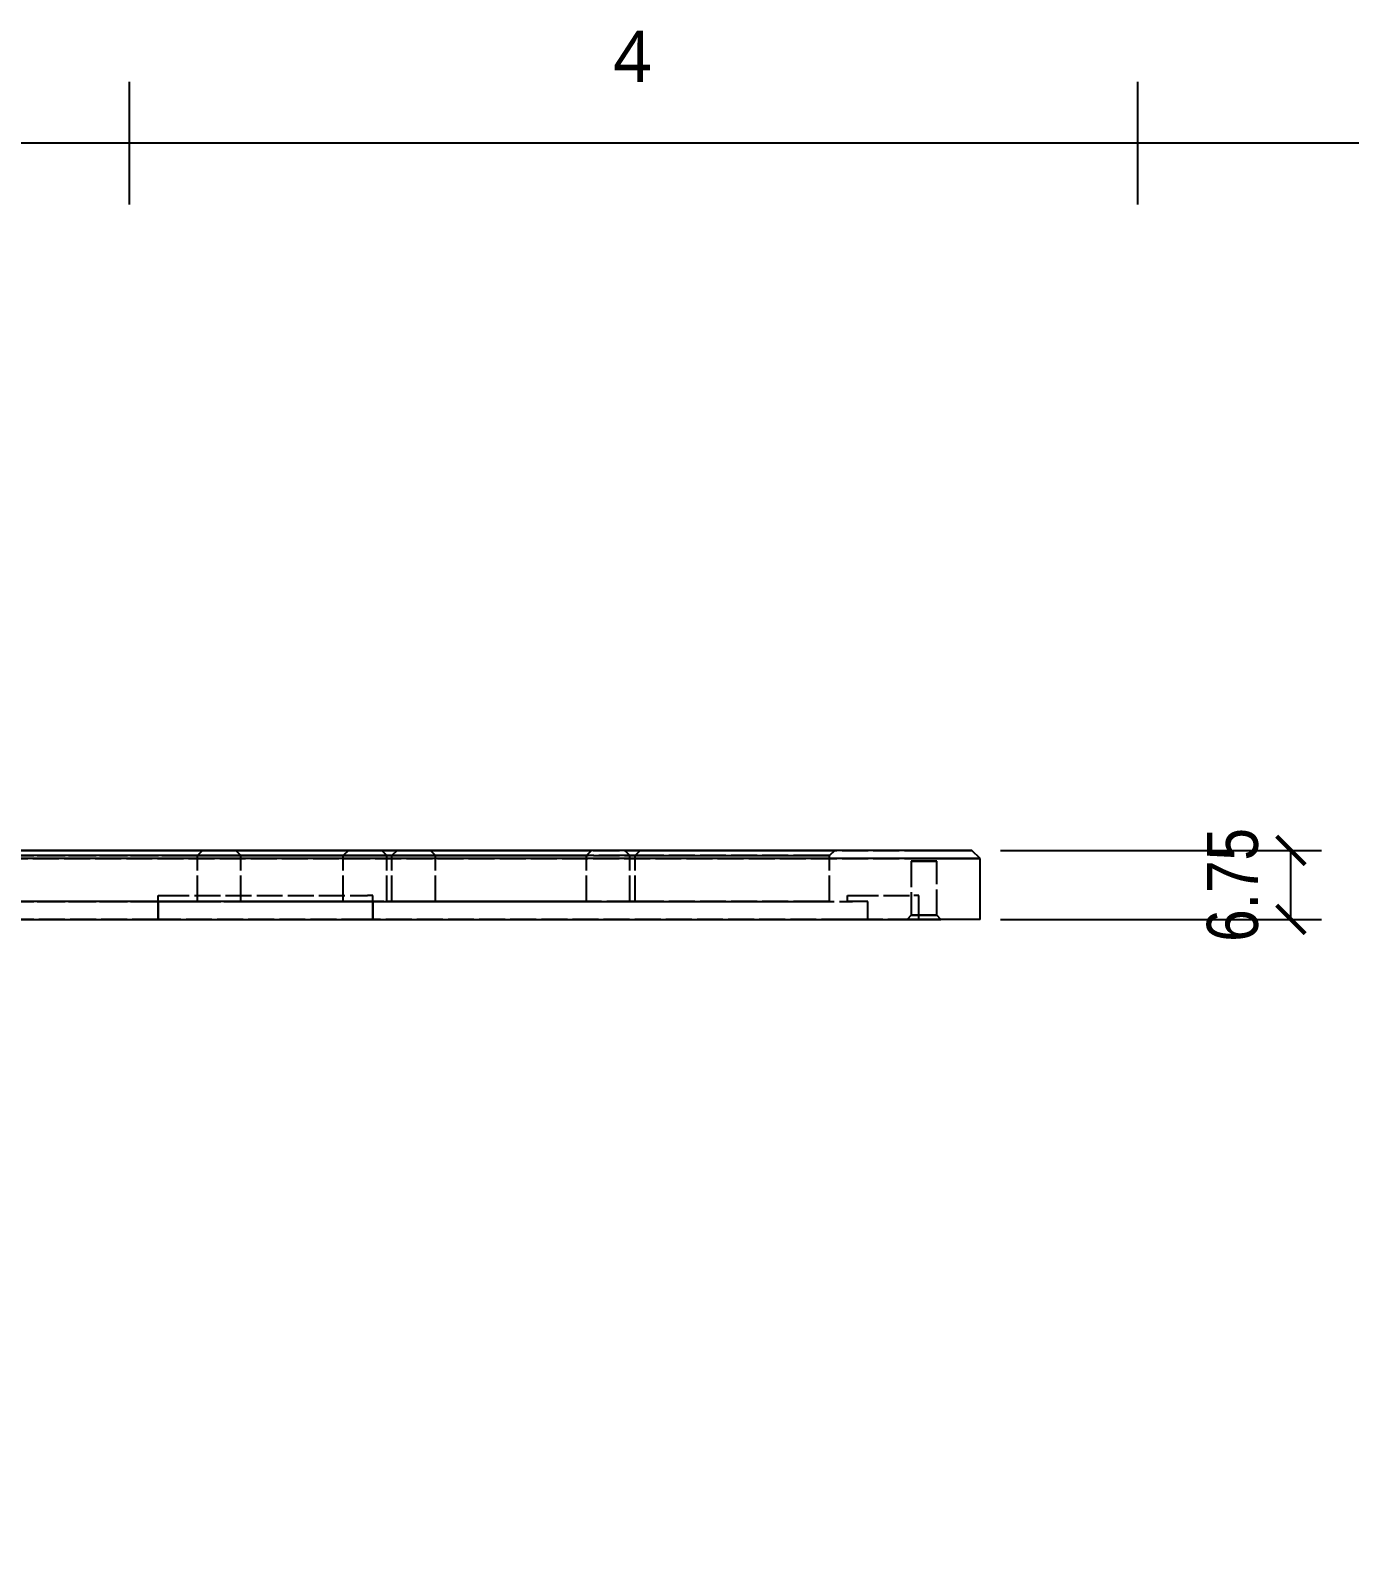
# Model space of a CAD drawing. Header units: millimetres. Extents: x 9 to 415, y 5 to 293.
# Drawn here: x 158.3 to 222.9, y 217.6 to 292.5 of the extents above; entities that cross this region are included whole.
import ezdxf

# ---------------------------------------------------------------- set-up
doc = ezdxf.new("R2010")
doc.units = ezdxf.units.MM
doc.linetypes.add('DASHED', pattern=[1.524, 1.27, -0.254])
for name, color, linetype in [('DIMENSIONS', 7, 'Continuous'), ('HIDDEN', 7, 'DASHED'), ('NOTES', 7, 'Continuous'), ('VISIBLE', 7, 'Continuous')]:
    doc.layers.add(name, color=color, linetype=linetype)
doc.styles.add('OpenSans', font='OpenSans-Regular.ttf')
doc.styles.add('OpenSansCondensed-Light', font='OpenSansCondensed-Light.ttf')
doc.dimstyles.new('EZDXF', dxfattribs={"dimtxt": 0.25, "dimasz": 0.175, "dimexe": 0.375, "dimexo": 0.125, "dimgap": 0.1, "dimtad": 1, "dimlfac": 100, "dimzin": 12, "dimdsep": 46, "dimtxsty": 'OpenSansCondensed-Light', "dimblk": 'ARCHTICK', "dimcen": 2.5, "dimazin": 3, "dimtfac": 0.5, "dimtmove": 2, "dimatfit": 3})

# ---------------------------------------------------------------- blocks, each defined once
blk = doc.blocks.new('_ARCHTICK')
at = {"color": 0, "linetype": 'BYBLOCK', "const_width": 0.15}
blk.add_lwpolyline([(-0.5, -0.5), (0.5, 0.5)], dxfattribs=at)

msp = doc.modelspace()

# ---------------------------------------------------------------- linework, layer by layer
at = {"layer": 'HIDDEN'}
for points in [[(38, 252.375), (201.78125, 252.375)], [(38, 251.975), (201.78125, 251.975)], [(185, 252.375), (42.875, 252.375)], [(42.875, 252.375), (165.95, 252.375)], [(185, 252.125), (42.875, 252.125)], [(42.875, 252.125), (165.95, 252.125)], [(173.09375, 252.375), (135.74375, 252.375)], [(135.74375, 252.375), (173.09375, 252.375)], [(173.09375, 252.125), (135.74375, 252.125)], [(135.74375, 252.125), (173.09375, 252.125)], [(165.95, 252.375), (166.03397, 252.375), (166.11689, 252.375), (166.19771, 252.375), (166.27541, 252.375), (166.34902, 252.375), (166.41762, 252.375), (166.48033, 252.375), (166.53637, 252.375), (166.58504, 252.375), (166.62573, 252.375), (166.65791, 252.375), (166.6812, 252.375), (166.69528, 252.375), (166.7, 252.375)], [(165.95, 252.125), (166.00598, 252.125), (166.06126, 252.125), (166.11514, 252.125), (166.16694, 252.125), (166.21602, 252.125), (166.26174, 252.125), (166.30355, 252.125), (166.34092, 252.125), (166.37336, 252.125), (166.40048, 252.125), (166.42194, 252.125), (166.43746, 252.125), (166.44686, 252.125), (166.45, 252.125)], [(166.7, 252.375), (166.45, 252.125)], [(166.7, 252.375), (166.45, 252.125)], [(166.45, 252.125), (166.45314, 252.125), (166.46254, 252.125), (166.47806, 252.125), (166.49952, 252.125), (166.52664, 252.125), (166.55908, 252.125), (166.59645, 252.125), (166.63826, 252.125), (166.68398, 252.125), (166.73306, 252.125), (166.78486, 252.125), (166.83874, 252.125), (166.89402, 252.125), (166.95, 252.125)], [(166.45, 249.875), (166.45, 252.125)], [(166.45, 249.875), (166.45, 252.125)], [(166.7, 252.375), (166.70157, 252.375), (166.70627, 252.375), (166.71403, 252.375), (166.72476, 252.375), (166.73832, 252.375), (166.75454, 252.375), (166.77322, 252.375), (166.79413, 252.375), (166.81699, 252.375), (166.84153, 252.375), (166.86743, 252.375), (166.89437, 252.375), (166.92201, 252.375), (166.95, 252.375)], [(166.95, 252.375), (175.475, 252.375)], [(166.95, 252.125), (175.475, 252.125)], [(168.33125, 252.375), (168.33597, 252.375), (168.35005, 252.375), (168.37334, 252.375), (168.40552, 252.375), (168.44621, 252.375), (168.49488, 252.375), (168.55092, 252.375), (168.61363, 252.375), (168.68223, 252.375), (168.75584, 252.375), (168.83354, 252.375), (168.91436, 252.375), (168.99728, 252.375), (169.08125, 252.375)], [(169.08125, 252.375), (168.99728, 252.375), (168.91436, 252.375), (168.83354, 252.375), (168.75584, 252.375), (168.68223, 252.375), (168.61363, 252.375), (168.55092, 252.375), (168.49488, 252.375), (168.44621, 252.375), (168.40552, 252.375), (168.37334, 252.375), (168.35005, 252.375), (168.33597, 252.375), (168.33125, 252.375)], [(168.33125, 252.375), (168.58125, 252.125)], [(168.33125, 252.375), (168.58125, 252.125)], [(168.58125, 252.125), (168.58439, 252.125), (168.59379, 252.125), (168.60931, 252.125), (168.63077, 252.125), (168.65789, 252.125), (168.69033, 252.125), (168.7277, 252.125), (168.76951, 252.125), (168.81523, 252.125), (168.86431, 252.125), (168.91611, 252.125), (168.96999, 252.125), (169.02527, 252.125), (169.08125, 252.125)], [(169.08125, 252.125), (169.02527, 252.125), (168.96999, 252.125), (168.91611, 252.125), (168.86431, 252.125), (168.81523, 252.125), (168.76951, 252.125), (168.7277, 252.125), (168.69033, 252.125), (168.65789, 252.125), (168.63077, 252.125), (168.60931, 252.125), (168.59379, 252.125), (168.58439, 252.125), (168.58125, 252.125)], [(168.58125, 249.875), (168.58125, 252.125)], [(168.58125, 249.875), (168.58125, 252.125)], [(169.08125, 252.375), (196.90625, 252.375)], [(177.60625, 252.375), (169.08125, 252.375)], [(169.08125, 252.125), (196.90625, 252.125)], [(177.60625, 252.125), (169.08125, 252.125)], [(173.84375, 252.375), (173.83903, 252.375), (173.82495, 252.375), (173.80166, 252.375), (173.76948, 252.375), (173.72879, 252.375), (173.68012, 252.375), (173.62408, 252.375), (173.56137, 252.375), (173.49277, 252.375), (173.41916, 252.375), (173.34146, 252.375), (173.26064, 252.375), (173.17772, 252.375), (173.09375, 252.375)], [(173.09375, 252.375), (173.17772, 252.375), (173.26064, 252.375), (173.34146, 252.375), (173.41916, 252.375), (173.49277, 252.375), (173.56137, 252.375), (173.62408, 252.375), (173.68012, 252.375), (173.72879, 252.375), (173.76948, 252.375), (173.80166, 252.375), (173.82495, 252.375), (173.83903, 252.375), (173.84375, 252.375)], [(173.59375, 252.125), (173.59061, 252.125), (173.58121, 252.125), (173.56569, 252.125), (173.54423, 252.125), (173.51711, 252.125), (173.48467, 252.125), (173.4473, 252.125), (173.40549, 252.125), (173.35977, 252.125), (173.31069, 252.125), (173.25889, 252.125), (173.20501, 252.125), (173.14973, 252.125), (173.09375, 252.125)], [(173.09375, 252.125), (173.14973, 252.125), (173.20501, 252.125), (173.25889, 252.125), (173.31069, 252.125), (173.35977, 252.125), (173.40549, 252.125), (173.4473, 252.125), (173.48467, 252.125), (173.51711, 252.125), (173.54423, 252.125), (173.56569, 252.125), (173.58121, 252.125), (173.59061, 252.125), (173.59375, 252.125)], [(173.84375, 252.375), (173.59375, 252.125)], [(173.84375, 252.375), (173.59375, 252.125)], [(173.59375, 249.875), (173.59375, 252.125)], [(173.59375, 249.875), (173.59375, 252.125)], [(175.475, 252.375), (175.55897, 252.375), (175.64189, 252.375), (175.72271, 252.375), (175.80041, 252.375), (175.87402, 252.375), (175.94262, 252.375), (176.00533, 252.375), (176.06137, 252.375), (176.11004, 252.375), (176.15073, 252.375), (176.18291, 252.375), (176.2062, 252.375), (176.22028, 252.375), (176.225, 252.375)], [(175.475, 252.375), (175.47972, 252.375), (175.4938, 252.375), (175.51709, 252.375), (175.54927, 252.375), (175.58996, 252.375), (175.63863, 252.375), (175.69467, 252.375), (175.75738, 252.375), (175.82598, 252.375), (175.89959, 252.375), (175.97729, 252.375), (176.05811, 252.375), (176.14103, 252.375), (176.225, 252.375)], [(176.225, 252.375), (176.14103, 252.375), (176.05811, 252.375), (175.97729, 252.375), (175.89959, 252.375), (175.82598, 252.375), (175.75738, 252.375), (175.69467, 252.375), (175.63863, 252.375), (175.58996, 252.375), (175.54927, 252.375), (175.51709, 252.375), (175.4938, 252.375), (175.47972, 252.375), (175.475, 252.375)], [(175.475, 252.375), (175.725, 252.125)], [(175.475, 252.375), (175.725, 252.125)], [(175.475, 252.125), (175.53098, 252.125), (175.58626, 252.125), (175.64014, 252.125), (175.69194, 252.125), (175.74102, 252.125), (175.78674, 252.125), (175.82855, 252.125), (175.86592, 252.125), (175.89836, 252.125), (175.92548, 252.125), (175.94694, 252.125), (175.96246, 252.125), (175.97186, 252.125), (175.975, 252.125)], [(175.725, 252.125), (175.72814, 252.125), (175.73754, 252.125), (175.75306, 252.125), (175.77452, 252.125), (175.80164, 252.125), (175.83408, 252.125), (175.87145, 252.125), (175.91326, 252.125), (175.95898, 252.125), (176.00806, 252.125), (176.05986, 252.125), (176.11374, 252.125), (176.16902, 252.125), (176.225, 252.125)], [(176.225, 252.125), (176.16902, 252.125), (176.11374, 252.125), (176.05986, 252.125), (176.00806, 252.125), (175.95898, 252.125), (175.91326, 252.125), (175.87145, 252.125), (175.83408, 252.125), (175.80164, 252.125), (175.77452, 252.125), (175.75306, 252.125), (175.73754, 252.125), (175.72814, 252.125), (175.725, 252.125)], [(175.725, 249.875), (175.725, 252.125)], [(175.725, 249.875), (175.725, 252.125)], [(176.225, 252.375), (175.975, 252.125)], [(176.225, 252.375), (175.975, 252.125)], [(175.975, 252.125), (175.97814, 252.125), (175.98754, 252.125), (176.00306, 252.125), (176.02452, 252.125), (176.05164, 252.125), (176.08408, 252.125), (176.12145, 252.125), (176.16326, 252.125), (176.20898, 252.125), (176.25806, 252.125), (176.30986, 252.125), (176.36374, 252.125), (176.41902, 252.125), (176.475, 252.125)], [(175.975, 249.875), (175.975, 252.125)], [(175.975, 249.875), (175.975, 252.125)], [(176.225, 252.375), (176.22657, 252.375), (176.23127, 252.375), (176.23903, 252.375), (176.24976, 252.375), (176.26332, 252.375), (176.27954, 252.375), (176.29822, 252.375), (176.31913, 252.375), (176.34199, 252.375), (176.36653, 252.375), (176.39243, 252.375), (176.41937, 252.375), (176.44701, 252.375), (176.475, 252.375)], [(176.225, 252.375), (185, 252.375)], [(185, 252.375), (176.225, 252.375)], [(176.225, 252.125), (185, 252.125)], [(185, 252.125), (176.225, 252.125)], [(176.475, 252.375), (185, 252.375)], [(176.475, 252.125), (185, 252.125)], [(177.85625, 252.375), (177.85468, 252.375), (177.84998, 252.375), (177.84222, 252.375), (177.83149, 252.375), (177.81793, 252.375), (177.80171, 252.375), (177.78303, 252.375), (177.76212, 252.375), (177.73926, 252.375), (177.71472, 252.375), (177.68882, 252.375), (177.66188, 252.375), (177.63424, 252.375), (177.60625, 252.375)], [(178.10625, 252.125), (178.10311, 252.125), (178.09371, 252.125), (178.07819, 252.125), (178.05673, 252.125), (178.02961, 252.125), (177.99717, 252.125), (177.9598, 252.125), (177.91799, 252.125), (177.87227, 252.125), (177.82319, 252.125), (177.77139, 252.125), (177.71751, 252.125), (177.66223, 252.125), (177.60625, 252.125)], [(178.60625, 252.375), (178.52228, 252.375), (178.43936, 252.375), (178.35854, 252.375), (178.28084, 252.375), (178.20723, 252.375), (178.13863, 252.375), (178.07592, 252.375), (178.01988, 252.375), (177.97121, 252.375), (177.93052, 252.375), (177.89834, 252.375), (177.87505, 252.375), (177.86097, 252.375), (177.85625, 252.375)], [(177.85625, 252.375), (178.10625, 252.125)], [(177.85625, 252.375), (178.10625, 252.125)], [(178.60625, 252.125), (178.55027, 252.125), (178.49499, 252.125), (178.44111, 252.125), (178.38931, 252.125), (178.34023, 252.125), (178.29451, 252.125), (178.2527, 252.125), (178.21533, 252.125), (178.18289, 252.125), (178.15577, 252.125), (178.13431, 252.125), (178.11879, 252.125), (178.10939, 252.125), (178.10625, 252.125)], [(178.10625, 249.875), (178.10625, 252.125)], [(178.10625, 249.875), (178.10625, 252.125)], [(187.38125, 252.375), (178.60625, 252.375)], [(187.38125, 252.125), (178.60625, 252.125)], [(185.75, 252.375), (185.74528, 252.375), (185.7312, 252.375), (185.70791, 252.375), (185.67573, 252.375), (185.63504, 252.375), (185.58637, 252.375), (185.53033, 252.375), (185.46762, 252.375), (185.39902, 252.375), (185.32541, 252.375), (185.24771, 252.375), (185.16689, 252.375), (185.08397, 252.375), (185, 252.375)], [(185, 252.375), (185.08397, 252.375), (185.16689, 252.375), (185.24771, 252.375), (185.32541, 252.375), (185.39902, 252.375), (185.46762, 252.375), (185.53033, 252.375), (185.58637, 252.375), (185.63504, 252.375), (185.67573, 252.375), (185.70791, 252.375), (185.7312, 252.375), (185.74528, 252.375), (185.75, 252.375)], [(185, 252.375), (185.08397, 252.375), (185.16689, 252.375), (185.24771, 252.375), (185.32541, 252.375), (185.39902, 252.375), (185.46762, 252.375), (185.53033, 252.375), (185.58637, 252.375), (185.63504, 252.375), (185.67573, 252.375), (185.70791, 252.375), (185.7312, 252.375), (185.74528, 252.375), (185.75, 252.375)], [(185.75, 252.375), (185.74528, 252.375), (185.7312, 252.375), (185.70791, 252.375), (185.67573, 252.375), (185.63504, 252.375), (185.58637, 252.375), (185.53033, 252.375), (185.46762, 252.375), (185.39902, 252.375), (185.32541, 252.375), (185.24771, 252.375), (185.16689, 252.375), (185.08397, 252.375), (185, 252.375)], [(185.5, 252.125), (185.49686, 252.125), (185.48746, 252.125), (185.47194, 252.125), (185.45048, 252.125), (185.42336, 252.125), (185.39092, 252.125), (185.35355, 252.125), (185.31174, 252.125), (185.26602, 252.125), (185.21694, 252.125), (185.16514, 252.125), (185.11126, 252.125), (185.05598, 252.125), (185, 252.125)], [(185, 252.125), (185.05598, 252.125), (185.11126, 252.125), (185.16514, 252.125), (185.21694, 252.125), (185.26602, 252.125), (185.31174, 252.125), (185.35355, 252.125), (185.39092, 252.125), (185.42336, 252.125), (185.45048, 252.125), (185.47194, 252.125), (185.48746, 252.125), (185.49686, 252.125), (185.5, 252.125)], [(185, 252.125), (185.05598, 252.125), (185.11126, 252.125), (185.16514, 252.125), (185.21694, 252.125), (185.26602, 252.125), (185.31174, 252.125), (185.35355, 252.125), (185.39092, 252.125), (185.42336, 252.125), (185.45048, 252.125), (185.47194, 252.125), (185.48746, 252.125), (185.49686, 252.125), (185.5, 252.125)], [(185.5, 252.125), (185.49686, 252.125), (185.48746, 252.125), (185.47194, 252.125), (185.45048, 252.125), (185.42336, 252.125), (185.39092, 252.125), (185.35355, 252.125), (185.31174, 252.125), (185.26602, 252.125), (185.21694, 252.125), (185.16514, 252.125), (185.11126, 252.125), (185.05598, 252.125), (185, 252.125)], [(185.75, 252.375), (185.5, 252.125)], [(185.75, 252.375), (185.5, 252.125)], [(185.75, 252.375), (185.5, 252.125)], [(185.75, 252.375), (185.5, 252.125)], [(185.5, 249.875), (185.5, 252.125)], [(185.5, 249.875), (185.5, 252.125)], [(185.5, 249.875), (185.5, 252.125)], [(185.5, 249.875), (185.5, 252.125)], [(188.13125, 252.375), (188.12653, 252.375), (188.11245, 252.375), (188.08916, 252.375), (188.05698, 252.375), (188.01629, 252.375), (187.96762, 252.375), (187.91158, 252.375), (187.84887, 252.375), (187.78027, 252.375), (187.70666, 252.375), (187.62896, 252.375), (187.54814, 252.375), (187.46522, 252.375), (187.38125, 252.375)], [(188.13125, 252.375), (188.04728, 252.375), (187.96436, 252.375), (187.88354, 252.375), (187.80584, 252.375), (187.73223, 252.375), (187.66363, 252.375), (187.60092, 252.375), (187.54488, 252.375), (187.49621, 252.375), (187.45552, 252.375), (187.42334, 252.375), (187.40005, 252.375), (187.38597, 252.375), (187.38125, 252.375)], [(187.38125, 252.375), (187.38597, 252.375), (187.40005, 252.375), (187.42334, 252.375), (187.45552, 252.375), (187.49621, 252.375), (187.54488, 252.375), (187.60092, 252.375), (187.66363, 252.375), (187.73223, 252.375), (187.80584, 252.375), (187.88354, 252.375), (187.96436, 252.375), (188.04728, 252.375), (188.13125, 252.375)], [(187.38125, 252.375), (187.38597, 252.375), (187.40005, 252.375), (187.42334, 252.375), (187.45552, 252.375), (187.49621, 252.375), (187.54488, 252.375), (187.60092, 252.375), (187.66363, 252.375), (187.73223, 252.375), (187.80584, 252.375), (187.88354, 252.375), (187.96436, 252.375), (188.04728, 252.375), (188.13125, 252.375)], [(188.13125, 252.375), (188.04728, 252.375), (187.96436, 252.375), (187.88354, 252.375), (187.80584, 252.375), (187.73223, 252.375), (187.66363, 252.375), (187.60092, 252.375), (187.54488, 252.375), (187.49621, 252.375), (187.45552, 252.375), (187.42334, 252.375), (187.40005, 252.375), (187.38597, 252.375), (187.38125, 252.375)], [(187.38125, 252.375), (187.63125, 252.125)], [(187.38125, 252.375), (187.63125, 252.125)], [(187.38125, 252.375), (187.63125, 252.125)], [(187.38125, 252.375), (187.63125, 252.125)], [(187.88125, 252.125), (187.87811, 252.125), (187.86871, 252.125), (187.85319, 252.125), (187.83173, 252.125), (187.80461, 252.125), (187.77217, 252.125), (187.7348, 252.125), (187.69299, 252.125), (187.64727, 252.125), (187.59819, 252.125), (187.54639, 252.125), (187.49251, 252.125), (187.43723, 252.125), (187.38125, 252.125)], [(188.13125, 252.125), (188.07527, 252.125), (188.01999, 252.125), (187.96611, 252.125), (187.91431, 252.125), (187.86523, 252.125), (187.81951, 252.125), (187.7777, 252.125), (187.74033, 252.125), (187.70789, 252.125), (187.68077, 252.125), (187.65931, 252.125), (187.64379, 252.125), (187.63439, 252.125), (187.63125, 252.125)], [(187.63125, 252.125), (187.63439, 252.125), (187.64379, 252.125), (187.65931, 252.125), (187.68077, 252.125), (187.70789, 252.125), (187.74033, 252.125), (187.7777, 252.125), (187.81951, 252.125), (187.86523, 252.125), (187.91431, 252.125), (187.96611, 252.125), (188.01999, 252.125), (188.07527, 252.125), (188.13125, 252.125)], [(187.63125, 252.125), (187.63439, 252.125), (187.64379, 252.125), (187.65931, 252.125), (187.68077, 252.125), (187.70789, 252.125), (187.74033, 252.125), (187.7777, 252.125), (187.81951, 252.125), (187.86523, 252.125), (187.91431, 252.125), (187.96611, 252.125), (188.01999, 252.125), (188.07527, 252.125), (188.13125, 252.125)], [(188.13125, 252.125), (188.07527, 252.125), (188.01999, 252.125), (187.96611, 252.125), (187.91431, 252.125), (187.86523, 252.125), (187.81951, 252.125), (187.7777, 252.125), (187.74033, 252.125), (187.70789, 252.125), (187.68077, 252.125), (187.65931, 252.125), (187.64379, 252.125), (187.63439, 252.125), (187.63125, 252.125)], [(187.63125, 249.875), (187.63125, 252.125)], [(187.63125, 249.875), (187.63125, 252.125)], [(187.63125, 249.875), (187.63125, 252.125)], [(187.63125, 249.875), (187.63125, 252.125)], [(188.13125, 252.375), (187.88125, 252.125)], [(188.13125, 252.375), (187.88125, 252.125)], [(188.38125, 252.125), (188.32527, 252.125), (188.26999, 252.125), (188.21611, 252.125), (188.16431, 252.125), (188.11523, 252.125), (188.06951, 252.125), (188.0277, 252.125), (187.99033, 252.125), (187.95789, 252.125), (187.93077, 252.125), (187.90931, 252.125), (187.89379, 252.125), (187.88439, 252.125), (187.88125, 252.125)], [(187.88125, 249.875), (187.88125, 252.125)], [(187.88125, 249.875), (187.88125, 252.125)], [(188.38125, 252.375), (188.35326, 252.375), (188.32562, 252.375), (188.29868, 252.375), (188.27278, 252.375), (188.24824, 252.375), (188.22538, 252.375), (188.20447, 252.375), (188.18579, 252.375), (188.16957, 252.375), (188.15601, 252.375), (188.14528, 252.375), (188.13752, 252.375), (188.13282, 252.375), (188.13125, 252.375)], [(196.90625, 252.375), (188.13125, 252.375)], [(188.13125, 252.375), (196.90625, 252.375)], [(188.13125, 252.375), (196.90625, 252.375)], [(196.90625, 252.375), (188.13125, 252.375)], [(196.90625, 252.125), (188.13125, 252.125)], [(188.13125, 252.125), (196.90625, 252.125)], [(188.13125, 252.125), (196.90625, 252.125)], [(196.90625, 252.125), (188.13125, 252.125)], [(196.90625, 252.375), (188.38125, 252.375)], [(196.90625, 252.125), (188.38125, 252.125)], [(197.65625, 252.375), (197.65153, 252.375), (197.63745, 252.375), (197.61416, 252.375), (197.58198, 252.375), (197.54129, 252.375), (197.49262, 252.375), (197.43658, 252.375), (197.37387, 252.375), (197.30527, 252.375), (197.23166, 252.375), (197.15396, 252.375), (197.07314, 252.375), (196.99022, 252.375), (196.90625, 252.375)], [(196.90625, 252.375), (196.99022, 252.375), (197.07314, 252.375), (197.15396, 252.375), (197.23166, 252.375), (197.30527, 252.375), (197.37387, 252.375), (197.43658, 252.375), (197.49262, 252.375), (197.54129, 252.375), (197.58198, 252.375), (197.61416, 252.375), (197.63745, 252.375), (197.65153, 252.375), (197.65625, 252.375)], [(197.65625, 252.375), (197.65153, 252.375), (197.63745, 252.375), (197.61416, 252.375), (197.58198, 252.375), (197.54129, 252.375), (197.49262, 252.375), (197.43658, 252.375), (197.37387, 252.375), (197.30527, 252.375), (197.23166, 252.375), (197.15396, 252.375), (197.07314, 252.375), (196.99022, 252.375), (196.90625, 252.375)], [(196.90625, 252.375), (196.99022, 252.375), (197.07314, 252.375), (197.15396, 252.375), (197.23166, 252.375), (197.30527, 252.375), (197.37387, 252.375), (197.43658, 252.375), (197.49262, 252.375), (197.54129, 252.375), (197.58198, 252.375), (197.61416, 252.375), (197.63745, 252.375), (197.65153, 252.375), (197.65625, 252.375)], [(196.90625, 252.375), (196.99022, 252.375), (197.07314, 252.375), (197.15396, 252.375), (197.23166, 252.375), (197.30527, 252.375), (197.37387, 252.375), (197.43658, 252.375), (197.49262, 252.375), (197.54129, 252.375), (197.58198, 252.375), (197.61416, 252.375), (197.63745, 252.375), (197.65153, 252.375), (197.65625, 252.375)], [(197.65625, 252.375), (197.65153, 252.375), (197.63745, 252.375), (197.61416, 252.375), (197.58198, 252.375), (197.54129, 252.375), (197.49262, 252.375), (197.43658, 252.375), (197.37387, 252.375), (197.30527, 252.375), (197.23166, 252.375), (197.15396, 252.375), (197.07314, 252.375), (196.99022, 252.375), (196.90625, 252.375)], [(196.90625, 252.125), (196.96223, 252.125), (197.01751, 252.125), (197.07139, 252.125), (197.12319, 252.125), (197.17227, 252.125), (197.21799, 252.125), (197.2598, 252.125), (197.29717, 252.125), (197.32961, 252.125), (197.35673, 252.125), (197.37819, 252.125), (197.39371, 252.125), (197.40311, 252.125), (197.40625, 252.125)], [(197.40625, 252.125), (197.40311, 252.125), (197.39371, 252.125), (197.37819, 252.125), (197.35673, 252.125), (197.32961, 252.125), (197.29717, 252.125), (197.2598, 252.125), (197.21799, 252.125), (197.17227, 252.125), (197.12319, 252.125), (197.07139, 252.125), (197.01751, 252.125), (196.96223, 252.125), (196.90625, 252.125)], [(197.40625, 252.125), (197.40311, 252.125), (197.39371, 252.125), (197.37819, 252.125), (197.35673, 252.125), (197.32961, 252.125), (197.29717, 252.125), (197.2598, 252.125), (197.21799, 252.125), (197.17227, 252.125), (197.12319, 252.125), (197.07139, 252.125), (197.01751, 252.125), (196.96223, 252.125), (196.90625, 252.125)], [(196.90625, 252.125), (196.96223, 252.125), (197.01751, 252.125), (197.07139, 252.125), (197.12319, 252.125), (197.17227, 252.125), (197.21799, 252.125), (197.2598, 252.125), (197.29717, 252.125), (197.32961, 252.125), (197.35673, 252.125), (197.37819, 252.125), (197.39371, 252.125), (197.40311, 252.125), (197.40625, 252.125)], [(196.90625, 252.125), (196.96223, 252.125), (197.01751, 252.125), (197.07139, 252.125), (197.12319, 252.125), (197.17227, 252.125), (197.21799, 252.125), (197.2598, 252.125), (197.29717, 252.125), (197.32961, 252.125), (197.35673, 252.125), (197.37819, 252.125), (197.39371, 252.125), (197.40311, 252.125), (197.40625, 252.125)], [(197.40625, 252.125), (197.40311, 252.125), (197.39371, 252.125), (197.37819, 252.125), (197.35673, 252.125), (197.32961, 252.125), (197.29717, 252.125), (197.2598, 252.125), (197.21799, 252.125), (197.17227, 252.125), (197.12319, 252.125), (197.07139, 252.125), (197.01751, 252.125), (196.96223, 252.125), (196.90625, 252.125)], [(197.65625, 252.375), (197.40625, 252.125)], [(197.65625, 252.375), (197.40625, 252.125)], [(197.65625, 252.375), (197.40625, 252.125)], [(197.65625, 252.375), (197.40625, 252.125)], [(197.65625, 252.375), (197.40625, 252.125)], [(197.65625, 252.375), (197.40625, 252.125)], [(197.40625, 249.875), (197.40625, 252.125)], [(197.40625, 249.875), (197.40625, 252.125)], [(197.40625, 249.875), (197.40625, 252.125)], [(197.40625, 249.875), (197.40625, 252.125)], [(197.40625, 249.875), (197.40625, 252.125)], [(197.40625, 249.875), (197.40625, 252.125)], [(202.65625, 251.85), (202.64058, 251.85), (202.59436, 251.85), (202.51989, 251.85), (202.42093, 251.85), (202.30243, 251.85), (202.17033, 251.85), (202.03125, 251.85), (201.89217, 251.85), (201.76007, 251.85), (201.64157, 251.85), (201.54261, 251.85), (201.46814, 251.85), (201.42192, 251.85), (201.40625, 251.85)], [(201.40625, 251.85), (201.42192, 251.85), (201.46814, 251.85), (201.54261, 251.85), (201.64157, 251.85), (201.76007, 251.85), (201.89217, 251.85), (202.03125, 251.85), (202.17033, 251.85), (202.30243, 251.85), (202.42093, 251.85), (202.51989, 251.85), (202.59436, 251.85), (202.64058, 251.85), (202.65625, 251.85)], [(202.65625, 251.85), (202.64058, 251.85), (202.59436, 251.85), (202.51989, 251.85), (202.42093, 251.85), (202.30243, 251.85), (202.17033, 251.85), (202.03125, 251.85), (201.89217, 251.85), (201.76007, 251.85), (201.64157, 251.85), (201.54261, 251.85), (201.46814, 251.85), (201.42192, 251.85), (201.40625, 251.85)], [(201.40625, 251.85), (201.42192, 251.85), (201.46814, 251.85), (201.54261, 251.85), (201.64157, 251.85), (201.76007, 251.85), (201.89217, 251.85), (202.03125, 251.85), (202.17033, 251.85), (202.30243, 251.85), (202.42093, 251.85), (202.51989, 251.85), (202.59436, 251.85), (202.64058, 251.85), (202.65625, 251.85)], [(201.40625, 251.85), (201.40625, 249.2)], [(201.40625, 251.85), (201.40625, 249.2)], [(201.78125, 252.375), (202.07236, 252.375), (202.3598, 252.375), (202.63998, 252.375), (202.90935, 252.375), (203.16453, 252.375), (203.40232, 252.375), (203.61973, 252.375), (203.81401, 252.375), (203.98273, 252.375), (204.12377, 252.375), (204.23535, 252.375), (204.31606, 252.375), (204.3649, 252.375), (204.38125, 252.375)], [(201.78125, 251.975), (202.11714, 251.975), (202.44881, 251.975), (202.77209, 251.975), (203.0829, 251.975), (203.37735, 251.975), (203.65172, 251.975), (203.90257, 251.975), (204.12674, 251.975), (204.32142, 251.975), (204.48416, 251.975), (204.6129, 251.975), (204.70603, 251.975), (204.76239, 251.975), (204.78125, 251.975)], [(202.65625, 249.2), (202.65625, 251.85)], [(202.65625, 249.2), (202.65625, 251.85)], [(204.78125, 249), (204.78125, 251.975)], [(42.875, 249.875), (185, 249.875)], [(165.95, 249.875), (42.875, 249.875)], [(125.14062, 249.875), (164.53125, 249.875)], [(125.14062, 249.875), (164.53125, 249.875)], [(135.74375, 249.875), (173.09375, 249.875)], [(173.09375, 249.875), (135.74375, 249.875)], [(164.53125, 249.875), (164.53125, 250.175)], [(164.53125, 249), (164.53125, 250.175)], [(164.53125, 250.175), (164.53282, 250.175), (164.53752, 250.175), (164.54528, 250.175), (164.55601, 250.175), (164.56957, 250.175), (164.58579, 250.175), (164.60447, 250.175), (164.62538, 250.175), (164.64824, 250.175), (164.67278, 250.175), (164.69868, 250.175), (164.72562, 250.175), (164.75326, 250.175), (164.78125, 250.175)], [(164.53125, 250.175), (164.53282, 250.175), (164.53752, 250.175), (164.54528, 250.175), (164.55601, 250.175), (164.56957, 250.175), (164.58579, 250.175), (164.60447, 250.175), (164.62538, 250.175), (164.64824, 250.175), (164.67278, 250.175), (164.69868, 250.175), (164.72562, 250.175), (164.75326, 250.175), (164.78125, 250.175)], [(164.53125, 249.875), (164.53125, 250.175)], [(164.53125, 249), (164.53125, 250.175)], [(164.53125, 250.175), (164.53282, 250.175), (164.53752, 250.175), (164.54528, 250.175), (164.55601, 250.175), (164.56957, 250.175), (164.58579, 250.175), (164.60447, 250.175), (164.62538, 250.175), (164.64824, 250.175), (164.67278, 250.175), (164.69868, 250.175), (164.72562, 250.175), (164.75326, 250.175), (164.78125, 250.175)], [(164.53125, 250.175), (164.53282, 250.175), (164.53752, 250.175), (164.54528, 250.175), (164.55601, 250.175), (164.56957, 250.175), (164.58579, 250.175), (164.60447, 250.175), (164.62538, 250.175), (164.64824, 250.175), (164.67278, 250.175), (164.69868, 250.175), (164.72562, 250.175), (164.75326, 250.175), (164.78125, 250.175)], [(164.78125, 249.875), (164.75326, 249.875), (164.72562, 249.875), (164.69868, 249.875), (164.67278, 249.875), (164.64824, 249.875), (164.62538, 249.875), (164.60447, 249.875), (164.58579, 249.875), (164.56957, 249.875), (164.55601, 249.875), (164.54528, 249.875), (164.53752, 249.875), (164.53282, 249.875), (164.53125, 249.875)], [(164.53125, 249.875), (164.53282, 249.875), (164.53752, 249.875), (164.54528, 249.875), (164.55601, 249.875), (164.56957, 249.875), (164.58579, 249.875), (164.60447, 249.875), (164.62538, 249.875), (164.64824, 249.875), (164.67278, 249.875), (164.69868, 249.875), (164.72562, 249.875), (164.75326, 249.875), (164.78125, 249.875)], [(164.53125, 249.875), (164.53125, 249)], [(164.53125, 249.875), (164.53125, 249)], [(164.78125, 250.175), (174.78125, 250.175)], [(164.78125, 250.175), (174.78125, 250.175)], [(164.78125, 250.175), (174.78125, 250.175)], [(164.78125, 250.175), (174.78125, 250.175)], [(174.78125, 249.875), (164.78125, 249.875)], [(174.78125, 249.875), (164.78125, 249.875)], [(165.95, 249.875), (166.00598, 249.875), (166.06126, 249.875), (166.11514, 249.875), (166.16694, 249.875), (166.21602, 249.875), (166.26174, 249.875), (166.30355, 249.875), (166.34092, 249.875), (166.37336, 249.875), (166.40048, 249.875), (166.42194, 249.875), (166.43746, 249.875), (166.44686, 249.875), (166.45, 249.875)], [(166.95, 249.875), (166.89402, 249.875), (166.83874, 249.875), (166.78486, 249.875), (166.73306, 249.875), (166.68398, 249.875), (166.63826, 249.875), (166.59645, 249.875), (166.55908, 249.875), (166.52664, 249.875), (166.49952, 249.875), (166.47806, 249.875), (166.46254, 249.875), (166.45314, 249.875), (166.45, 249.875)], [(175.475, 249.875), (166.95, 249.875)], [(168.58125, 249.875), (168.58439, 249.875), (168.59379, 249.875), (168.60931, 249.875), (168.63077, 249.875), (168.65789, 249.875), (168.69033, 249.875), (168.7277, 249.875), (168.76951, 249.875), (168.81523, 249.875), (168.86431, 249.875), (168.91611, 249.875), (168.96999, 249.875), (169.02527, 249.875), (169.08125, 249.875)], [(169.08125, 249.875), (169.02527, 249.875), (168.96999, 249.875), (168.91611, 249.875), (168.86431, 249.875), (168.81523, 249.875), (168.76951, 249.875), (168.7277, 249.875), (168.69033, 249.875), (168.65789, 249.875), (168.63077, 249.875), (168.60931, 249.875), (168.59379, 249.875), (168.58439, 249.875), (168.58125, 249.875)], [(196.90625, 249.875), (169.08125, 249.875)], [(169.08125, 249.875), (177.60625, 249.875)], [(173.59375, 249.875), (173.59061, 249.875), (173.58121, 249.875), (173.56569, 249.875), (173.54423, 249.875), (173.51711, 249.875), (173.48467, 249.875), (173.4473, 249.875), (173.40549, 249.875), (173.35977, 249.875), (173.31069, 249.875), (173.25889, 249.875), (173.20501, 249.875), (173.14973, 249.875), (173.09375, 249.875)], [(173.09375, 249.875), (173.14973, 249.875), (173.20501, 249.875), (173.25889, 249.875), (173.31069, 249.875), (173.35977, 249.875), (173.40549, 249.875), (173.4473, 249.875), (173.48467, 249.875), (173.51711, 249.875), (173.54423, 249.875), (173.56569, 249.875), (173.58121, 249.875), (173.59061, 249.875), (173.59375, 249.875)], [(175.03125, 250.175), (175.02968, 250.175), (175.02498, 250.175), (175.01722, 250.175), (175.00649, 250.175), (174.99293, 250.175), (174.97671, 250.175), (174.95803, 250.175), (174.93712, 250.175), (174.91426, 250.175), (174.88972, 250.175), (174.86382, 250.175), (174.83688, 250.175), (174.80924, 250.175), (174.78125, 250.175)], [(175.03125, 250.175), (175.02968, 250.175), (175.02498, 250.175), (175.01722, 250.175), (175.00649, 250.175), (174.99293, 250.175), (174.97671, 250.175), (174.95803, 250.175), (174.93712, 250.175), (174.91426, 250.175), (174.88972, 250.175), (174.86382, 250.175), (174.83688, 250.175), (174.80924, 250.175), (174.78125, 250.175)], [(175.03125, 250.175), (175.02968, 250.175), (175.02498, 250.175), (175.01722, 250.175), (175.00649, 250.175), (174.99293, 250.175), (174.97671, 250.175), (174.95803, 250.175), (174.93712, 250.175), (174.91426, 250.175), (174.88972, 250.175), (174.86382, 250.175), (174.83688, 250.175), (174.80924, 250.175), (174.78125, 250.175)], [(175.03125, 250.175), (175.02968, 250.175), (175.02498, 250.175), (175.01722, 250.175), (175.00649, 250.175), (174.99293, 250.175), (174.97671, 250.175), (174.95803, 250.175), (174.93712, 250.175), (174.91426, 250.175), (174.88972, 250.175), (174.86382, 250.175), (174.83688, 250.175), (174.80924, 250.175), (174.78125, 250.175)], [(175.03125, 249.875), (175.02968, 249.875), (175.02498, 249.875), (175.01722, 249.875), (175.00649, 249.875), (174.99293, 249.875), (174.97671, 249.875), (174.95803, 249.875), (174.93712, 249.875), (174.91426, 249.875), (174.88972, 249.875), (174.86382, 249.875), (174.83688, 249.875), (174.80924, 249.875), (174.78125, 249.875)], [(174.78125, 249.875), (174.80924, 249.875), (174.83688, 249.875), (174.86382, 249.875), (174.88972, 249.875), (174.91426, 249.875), (174.93712, 249.875), (174.95803, 249.875), (174.97671, 249.875), (174.99293, 249.875), (175.00649, 249.875), (175.01722, 249.875), (175.02498, 249.875), (175.02968, 249.875), (175.03125, 249.875)], [(175.03125, 249.875), (175.03125, 250.175)], [(175.03125, 249), (175.03125, 250.175)], [(175.03125, 249), (175.03125, 250.175)], [(175.03125, 249.875), (175.03125, 250.175)], [(175.03125, 249.875), (198.28125, 249.875)], [(175.03125, 249.875), (198.28125, 249.875)], [(175.03125, 249.875), (175.03125, 249)], [(175.03125, 249.875), (175.03125, 249)], [(175.475, 249.875), (175.53098, 249.875), (175.58626, 249.875), (175.64014, 249.875), (175.69194, 249.875), (175.74102, 249.875), (175.78674, 249.875), (175.82855, 249.875), (175.86592, 249.875), (175.89836, 249.875), (175.92548, 249.875), (175.94694, 249.875), (175.96246, 249.875), (175.97186, 249.875), (175.975, 249.875)], [(175.725, 249.875), (175.72814, 249.875), (175.73754, 249.875), (175.75306, 249.875), (175.77452, 249.875), (175.80164, 249.875), (175.83408, 249.875), (175.87145, 249.875), (175.91326, 249.875), (175.95898, 249.875), (176.00806, 249.875), (176.05986, 249.875), (176.11374, 249.875), (176.16902, 249.875), (176.225, 249.875)], [(176.225, 249.875), (176.16902, 249.875), (176.11374, 249.875), (176.05986, 249.875), (176.00806, 249.875), (175.95898, 249.875), (175.91326, 249.875), (175.87145, 249.875), (175.83408, 249.875), (175.80164, 249.875), (175.77452, 249.875), (175.75306, 249.875), (175.73754, 249.875), (175.72814, 249.875), (175.725, 249.875)], [(176.475, 249.875), (176.41902, 249.875), (176.36374, 249.875), (176.30986, 249.875), (176.25806, 249.875), (176.20898, 249.875), (176.16326, 249.875), (176.12145, 249.875), (176.08408, 249.875), (176.05164, 249.875), (176.02452, 249.875), (176.00306, 249.875), (175.98754, 249.875), (175.97814, 249.875), (175.975, 249.875)], [(185, 249.875), (176.225, 249.875)], [(176.225, 249.875), (185, 249.875)], [(185, 249.875), (176.475, 249.875)], [(177.60625, 249.875), (177.66223, 249.875), (177.71751, 249.875), (177.77139, 249.875), (177.82319, 249.875), (177.87227, 249.875), (177.91799, 249.875), (177.9598, 249.875), (177.99717, 249.875), (178.02961, 249.875), (178.05673, 249.875), (178.07819, 249.875), (178.09371, 249.875), (178.10311, 249.875), (178.10625, 249.875)], [(178.60625, 249.875), (178.55027, 249.875), (178.49499, 249.875), (178.44111, 249.875), (178.38931, 249.875), (178.34023, 249.875), (178.29451, 249.875), (178.2527, 249.875), (178.21533, 249.875), (178.18289, 249.875), (178.15577, 249.875), (178.13431, 249.875), (178.11879, 249.875), (178.10939, 249.875), (178.10625, 249.875)], [(178.60625, 249.875), (187.38125, 249.875)], [(185.5, 249.875), (185.49686, 249.875), (185.48746, 249.875), (185.47194, 249.875), (185.45048, 249.875), (185.42336, 249.875), (185.39092, 249.875), (185.35355, 249.875), (185.31174, 249.875), (185.26602, 249.875), (185.21694, 249.875), (185.16514, 249.875), (185.11126, 249.875), (185.05598, 249.875), (185, 249.875)], [(185, 249.875), (185.05598, 249.875), (185.11126, 249.875), (185.16514, 249.875), (185.21694, 249.875), (185.26602, 249.875), (185.31174, 249.875), (185.35355, 249.875), (185.39092, 249.875), (185.42336, 249.875), (185.45048, 249.875), (185.47194, 249.875), (185.48746, 249.875), (185.49686, 249.875), (185.5, 249.875)], [(185, 249.875), (185.05598, 249.875), (185.11126, 249.875), (185.16514, 249.875), (185.21694, 249.875), (185.26602, 249.875), (185.31174, 249.875), (185.35355, 249.875), (185.39092, 249.875), (185.42336, 249.875), (185.45048, 249.875), (185.47194, 249.875), (185.48746, 249.875), (185.49686, 249.875), (185.5, 249.875)], [(185.5, 249.875), (185.49686, 249.875), (185.48746, 249.875), (185.47194, 249.875), (185.45048, 249.875), (185.42336, 249.875), (185.39092, 249.875), (185.35355, 249.875), (185.31174, 249.875), (185.26602, 249.875), (185.21694, 249.875), (185.16514, 249.875), (185.11126, 249.875), (185.05598, 249.875), (185, 249.875)], [(187.88125, 249.875), (187.87811, 249.875), (187.86871, 249.875), (187.85319, 249.875), (187.83173, 249.875), (187.80461, 249.875), (187.77217, 249.875), (187.7348, 249.875), (187.69299, 249.875), (187.64727, 249.875), (187.59819, 249.875), (187.54639, 249.875), (187.49251, 249.875), (187.43723, 249.875), (187.38125, 249.875)], [(188.13125, 249.875), (188.07527, 249.875), (188.01999, 249.875), (187.96611, 249.875), (187.91431, 249.875), (187.86523, 249.875), (187.81951, 249.875), (187.7777, 249.875), (187.74033, 249.875), (187.70789, 249.875), (187.68077, 249.875), (187.65931, 249.875), (187.64379, 249.875), (187.63439, 249.875), (187.63125, 249.875)], [(187.63125, 249.875), (187.63439, 249.875), (187.64379, 249.875), (187.65931, 249.875), (187.68077, 249.875), (187.70789, 249.875), (187.74033, 249.875), (187.7777, 249.875), (187.81951, 249.875), (187.86523, 249.875), (187.91431, 249.875), (187.96611, 249.875), (188.01999, 249.875), (188.07527, 249.875), (188.13125, 249.875)], [(187.63125, 249.875), (187.63439, 249.875), (187.64379, 249.875), (187.65931, 249.875), (187.68077, 249.875), (187.70789, 249.875), (187.74033, 249.875), (187.7777, 249.875), (187.81951, 249.875), (187.86523, 249.875), (187.91431, 249.875), (187.96611, 249.875), (188.01999, 249.875), (188.07527, 249.875), (188.13125, 249.875)], [(188.13125, 249.875), (188.07527, 249.875), (188.01999, 249.875), (187.96611, 249.875), (187.91431, 249.875), (187.86523, 249.875), (187.81951, 249.875), (187.7777, 249.875), (187.74033, 249.875), (187.70789, 249.875), (187.68077, 249.875), (187.65931, 249.875), (187.64379, 249.875), (187.63439, 249.875), (187.63125, 249.875)], [(187.88125, 249.875), (187.88439, 249.875), (187.89379, 249.875), (187.90931, 249.875), (187.93077, 249.875), (187.95789, 249.875), (187.99033, 249.875), (188.0277, 249.875), (188.06951, 249.875), (188.11523, 249.875), (188.16431, 249.875), (188.21611, 249.875), (188.26999, 249.875), (188.32527, 249.875), (188.38125, 249.875)], [(188.13125, 249.875), (196.90625, 249.875)], [(196.90625, 249.875), (188.13125, 249.875)], [(196.90625, 249.875), (188.13125, 249.875)], [(188.13125, 249.875), (196.90625, 249.875)], [(188.38125, 249.875), (196.90625, 249.875)], [(196.90625, 249.875), (196.96223, 249.875), (197.01751, 249.875), (197.07139, 249.875), (197.12319, 249.875), (197.17227, 249.875), (197.21799, 249.875), (197.2598, 249.875), (197.29717, 249.875), (197.32961, 249.875), (197.35673, 249.875), (197.37819, 249.875), (197.39371, 249.875), (197.40311, 249.875), (197.40625, 249.875)], [(197.40625, 249.875), (197.40311, 249.875), (197.39371, 249.875), (197.37819, 249.875), (197.35673, 249.875), (197.32961, 249.875), (197.29717, 249.875), (197.2598, 249.875), (197.21799, 249.875), (197.17227, 249.875), (197.12319, 249.875), (197.07139, 249.875), (197.01751, 249.875), (196.96223, 249.875), (196.90625, 249.875)], [(197.40625, 249.875), (197.40311, 249.875), (197.39371, 249.875), (197.37819, 249.875), (197.35673, 249.875), (197.32961, 249.875), (197.29717, 249.875), (197.2598, 249.875), (197.21799, 249.875), (197.17227, 249.875), (197.12319, 249.875), (197.07139, 249.875), (197.01751, 249.875), (196.96223, 249.875), (196.90625, 249.875)], [(196.90625, 249.875), (196.96223, 249.875), (197.01751, 249.875), (197.07139, 249.875), (197.12319, 249.875), (197.17227, 249.875), (197.21799, 249.875), (197.2598, 249.875), (197.29717, 249.875), (197.32961, 249.875), (197.35673, 249.875), (197.37819, 249.875), (197.39371, 249.875), (197.40311, 249.875), (197.40625, 249.875)], [(196.90625, 249.875), (196.96223, 249.875), (197.01751, 249.875), (197.07139, 249.875), (197.12319, 249.875), (197.17227, 249.875), (197.21799, 249.875), (197.2598, 249.875), (197.29717, 249.875), (197.32961, 249.875), (197.35673, 249.875), (197.37819, 249.875), (197.39371, 249.875), (197.40311, 249.875), (197.40625, 249.875)], [(197.40625, 249.875), (197.40311, 249.875), (197.39371, 249.875), (197.37819, 249.875), (197.35673, 249.875), (197.32961, 249.875), (197.29717, 249.875), (197.2598, 249.875), (197.21799, 249.875), (197.17227, 249.875), (197.12319, 249.875), (197.07139, 249.875), (197.01751, 249.875), (196.96223, 249.875), (196.90625, 249.875)], [(198.28125, 250.175), (198.28282, 250.175), (198.28752, 250.175), (198.29528, 250.175), (198.30601, 250.175), (198.31957, 250.175), (198.33579, 250.175), (198.35447, 250.175), (198.37538, 250.175), (198.39824, 250.175), (198.42278, 250.175), (198.44868, 250.175), (198.47562, 250.175), (198.50326, 250.175), (198.53125, 250.175)], [(198.28125, 249.875), (198.28125, 250.175)], [(198.28125, 249.875), (198.28125, 250.175)], [(198.28125, 250.175), (198.28282, 250.175), (198.28752, 250.175), (198.29528, 250.175), (198.30601, 250.175), (198.31957, 250.175), (198.33579, 250.175), (198.35447, 250.175), (198.37538, 250.175), (198.39824, 250.175), (198.42278, 250.175), (198.44868, 250.175), (198.47562, 250.175), (198.50326, 250.175), (198.53125, 250.175)], [(199.28125, 249.875), (199.27496, 249.875), (199.25618, 249.875), (199.22513, 249.875), (199.18222, 249.875), (199.12797, 249.875), (199.06308, 249.875), (198.98836, 249.875), (198.90474, 249.875), (198.81328, 249.875), (198.71513, 249.875), (198.61153, 249.875), (198.50377, 249.875), (198.39321, 249.875), (198.28125, 249.875)], [(198.28125, 249.875), (198.28282, 249.875), (198.28752, 249.875), (198.29528, 249.875), (198.30601, 249.875), (198.31957, 249.875), (198.33579, 249.875), (198.35447, 249.875), (198.37538, 249.875), (198.39824, 249.875), (198.42278, 249.875), (198.44868, 249.875), (198.47562, 249.875), (198.50326, 249.875), (198.53125, 249.875)], [(198.53125, 249.875), (198.50326, 249.875), (198.47562, 249.875), (198.44868, 249.875), (198.42278, 249.875), (198.39824, 249.875), (198.37538, 249.875), (198.35447, 249.875), (198.33579, 249.875), (198.31957, 249.875), (198.30601, 249.875), (198.29528, 249.875), (198.28752, 249.875), (198.28282, 249.875), (198.28125, 249.875)], [(199.28125, 249.875), (199.27496, 249.875), (199.25618, 249.875), (199.22513, 249.875), (199.18222, 249.875), (199.12797, 249.875), (199.06308, 249.875), (198.98836, 249.875), (198.90474, 249.875), (198.81328, 249.875), (198.71513, 249.875), (198.61153, 249.875), (198.50377, 249.875), (198.39321, 249.875), (198.28125, 249.875)], [(198.53125, 250.175), (201.53125, 250.175)], [(198.53125, 250.175), (201.53125, 250.175)], [(199.28125, 249.875), (198.53125, 249.875)], [(199.28125, 249.875), (198.53125, 249.875)], [(199.28125, 249), (199.28125, 249.875)], [(199.28125, 249), (199.28125, 249.875)], [(199.28125, 249), (199.28125, 249.875)], [(199.28125, 249), (199.28125, 249.875)], [(201.78125, 250.175), (201.77968, 250.175), (201.77498, 250.175), (201.76722, 250.175), (201.75649, 250.175), (201.74293, 250.175), (201.72671, 250.175), (201.70803, 250.175), (201.68712, 250.175), (201.66426, 250.175), (201.63972, 250.175), (201.61382, 250.175), (201.58688, 250.175), (201.55924, 250.175), (201.53125, 250.175)], [(201.78125, 250.175), (201.77968, 250.175), (201.77498, 250.175), (201.76722, 250.175), (201.75649, 250.175), (201.74293, 250.175), (201.72671, 250.175), (201.70803, 250.175), (201.68712, 250.175), (201.66426, 250.175), (201.63972, 250.175), (201.61382, 250.175), (201.58688, 250.175), (201.55924, 250.175), (201.53125, 250.175)], [(201.78125, 249), (201.78125, 250.175)], [(201.78125, 249), (201.78125, 250.175)], [(38, 249), (201.78125, 249)], [(164.53125, 249), (125.14062, 249)], [(164.53125, 249), (125.14062, 249)], [(164.78125, 249), (164.75326, 249), (164.72562, 249), (164.69868, 249), (164.67278, 249), (164.64824, 249), (164.62538, 249), (164.60447, 249), (164.58579, 249), (164.56957, 249), (164.55601, 249), (164.54528, 249), (164.53752, 249), (164.53282, 249), (164.53125, 249)], [(164.53125, 249), (164.53282, 249), (164.53752, 249), (164.54528, 249), (164.55601, 249), (164.56957, 249), (164.58579, 249), (164.60447, 249), (164.62538, 249), (164.64824, 249), (164.67278, 249), (164.69868, 249), (164.72562, 249), (164.75326, 249), (164.78125, 249)], [(174.78125, 249), (164.78125, 249)], [(174.78125, 249), (164.78125, 249)], [(175.03125, 249), (175.02968, 249), (175.02498, 249), (175.01722, 249), (175.00649, 249), (174.99293, 249), (174.97671, 249), (174.95803, 249), (174.93712, 249), (174.91426, 249), (174.88972, 249), (174.86382, 249), (174.83688, 249), (174.80924, 249), (174.78125, 249)], [(174.78125, 249), (174.80924, 249), (174.83688, 249), (174.86382, 249), (174.88972, 249), (174.91426, 249), (174.93712, 249), (174.95803, 249), (174.97671, 249), (174.99293, 249), (175.00649, 249), (175.01722, 249), (175.02498, 249), (175.02968, 249), (175.03125, 249)], [(198.28125, 249), (175.03125, 249)], [(198.28125, 249), (175.03125, 249)], [(199.28125, 249), (199.27496, 249), (199.25618, 249), (199.22513, 249), (199.18222, 249), (199.12797, 249), (199.06308, 249), (198.98836, 249), (198.90474, 249), (198.81328, 249), (198.71513, 249), (198.61153, 249), (198.50377, 249), (198.39321, 249), (198.28125, 249)], [(198.28125, 249), (198.39321, 249), (198.50377, 249), (198.61153, 249), (198.71513, 249), (198.81328, 249), (198.90474, 249), (198.98836, 249), (199.06308, 249), (199.12797, 249), (199.18222, 249), (199.22513, 249), (199.25618, 249), (199.27496, 249), (199.28125, 249)], [(201.53125, 249), (199.28125, 249)], [(201.53125, 249), (199.28125, 249)], [(201.40625, 249.2), (201.20625, 249)], [(201.40625, 249.2), (201.20625, 249)], [(202.85625, 249), (202.83557, 249), (202.77455, 249), (202.67626, 249), (202.54563, 249), (202.3892, 249), (202.21483, 249), (202.03125, 249), (201.84767, 249), (201.6733, 249), (201.51687, 249), (201.38624, 249), (201.28795, 249), (201.22693, 249), (201.20625, 249)], [(201.20625, 249), (201.22693, 249), (201.28795, 249), (201.38624, 249), (201.51687, 249), (201.6733, 249), (201.84767, 249), (202.03125, 249), (202.21483, 249), (202.3892, 249), (202.54563, 249), (202.67626, 249), (202.77455, 249), (202.83557, 249), (202.85625, 249)], [(202.85625, 249), (202.83557, 249), (202.77455, 249), (202.67626, 249), (202.54563, 249), (202.3892, 249), (202.21483, 249), (202.03125, 249), (201.84767, 249), (201.6733, 249), (201.51687, 249), (201.38624, 249), (201.28795, 249), (201.22693, 249), (201.20625, 249)], [(201.20625, 249), (201.22693, 249), (201.28795, 249), (201.38624, 249), (201.51687, 249), (201.6733, 249), (201.84767, 249), (202.03125, 249), (202.21483, 249), (202.3892, 249), (202.54563, 249), (202.67626, 249), (202.77455, 249), (202.83557, 249), (202.85625, 249)], [(202.65625, 249.2), (202.64058, 249.2), (202.59436, 249.2), (202.51989, 249.2), (202.42093, 249.2), (202.30243, 249.2), (202.17033, 249.2), (202.03125, 249.2), (201.89217, 249.2), (201.76007, 249.2), (201.64157, 249.2), (201.54261, 249.2), (201.46814, 249.2), (201.42192, 249.2), (201.40625, 249.2)], [(201.40625, 249.2), (201.42192, 249.2), (201.46814, 249.2), (201.54261, 249.2), (201.64157, 249.2), (201.76007, 249.2), (201.89217, 249.2), (202.03125, 249.2), (202.17033, 249.2), (202.30243, 249.2), (202.42093, 249.2), (202.51989, 249.2), (202.59436, 249.2), (202.64058, 249.2), (202.65625, 249.2)], [(202.65625, 249.2), (202.64058, 249.2), (202.59436, 249.2), (202.51989, 249.2), (202.42093, 249.2), (202.30243, 249.2), (202.17033, 249.2), (202.03125, 249.2), (201.89217, 249.2), (201.76007, 249.2), (201.64157, 249.2), (201.54261, 249.2), (201.46814, 249.2), (201.42192, 249.2), (201.40625, 249.2)], [(201.40625, 249.2), (201.42192, 249.2), (201.46814, 249.2), (201.54261, 249.2), (201.64157, 249.2), (201.76007, 249.2), (201.89217, 249.2), (202.03125, 249.2), (202.17033, 249.2), (202.30243, 249.2), (202.42093, 249.2), (202.51989, 249.2), (202.59436, 249.2), (202.64058, 249.2), (202.65625, 249.2)], [(201.78125, 249), (201.77968, 249), (201.77498, 249), (201.76722, 249), (201.75649, 249), (201.74293, 249), (201.72671, 249), (201.70803, 249), (201.68712, 249), (201.66426, 249), (201.63972, 249), (201.61382, 249), (201.58688, 249), (201.55924, 249), (201.53125, 249)], [(201.53125, 249), (201.55924, 249), (201.58688, 249), (201.61382, 249), (201.63972, 249), (201.66426, 249), (201.68712, 249), (201.70803, 249), (201.72671, 249), (201.74293, 249), (201.75649, 249), (201.76722, 249), (201.77498, 249), (201.77968, 249), (201.78125, 249)], [(204.78125, 249), (204.76239, 249), (204.70603, 249), (204.6129, 249), (204.48416, 249), (204.32142, 249), (204.12674, 249), (203.90257, 249), (203.65172, 249), (203.37735, 249), (203.0829, 249), (202.77209, 249), (202.44881, 249), (202.11714, 249), (201.78125, 249)], [(202.85625, 249), (202.65625, 249.2)], [(202.85625, 249), (202.65625, 249.2)]]:
    msp.add_lwpolyline(points, dxfattribs=at)
at = {"layer": 'VISIBLE'}
for points in [[(163.125, 284), (163.125, 290)], [(212.5, 284), (212.5, 290)], [(15, 10), (410, 10), (410, 287), (15, 287), (15, 10)], [(201.78125, 252.375), (38, 252.375)], [(201.78125, 251.975), (38, 251.975)], [(204.38125, 252.375), (204.3649, 252.375), (204.31606, 252.375), (204.23535, 252.375), (204.12377, 252.375), (203.98273, 252.375), (203.81401, 252.375), (203.61973, 252.375), (203.40232, 252.375), (203.16453, 252.375), (202.90935, 252.375), (202.63998, 252.375), (202.3598, 252.375), (202.07236, 252.375), (201.78125, 252.375)], [(204.78125, 251.975), (204.76239, 251.975), (204.70603, 251.975), (204.6129, 251.975), (204.48416, 251.975), (204.32142, 251.975), (204.12674, 251.975), (203.90257, 251.975), (203.65172, 251.975), (203.37735, 251.975), (203.0829, 251.975), (202.77209, 251.975), (202.44881, 251.975), (202.11714, 251.975), (201.78125, 251.975)], [(204.78125, 251.975), (204.38125, 252.375)], [(204.78125, 251.975), (204.38125, 252.375)], [(204.78125, 249), (204.78125, 251.975)], [(38, 249), (201.78125, 249)], [(204.78125, 249), (204.76239, 249), (204.70603, 249), (204.6129, 249), (204.48416, 249), (204.32142, 249), (204.12674, 249), (203.90257, 249), (203.65172, 249), (203.37735, 249), (203.0829, 249), (202.77209, 249), (202.44881, 249), (202.11714, 249), (201.78125, 249)]]:
    msp.add_lwpolyline(points, dxfattribs=at)

# ---------------------------------------------------------------- texts
at = {"layer": 'NOTES', "style": 'OpenSans'}
msp.add_text('4', height=2.5, dxfattribs=at).set_placement((186.8125, 290))

# ---------------------------------------------------------------- dimensions: what is measured, and where the dimension line sits
at = {"layer": 'DIMENSIONS'}
msp.add_linear_dim(base=(220, 249), p1=(204.78125, 249), p2=(204.78125, 252.375), angle=90, text='6.75', dimstyle='EZDXF', override={"dimtxt": 2.5, "dimasz": 1.4, "dimexe": 1.5, "dimexo": 1, "dimtad": 1, "dimdec": 3, "dimlfac": 2, "dimzin": 8}, dxfattribs=at).render()

doc.saveas('drawing.dxf')
